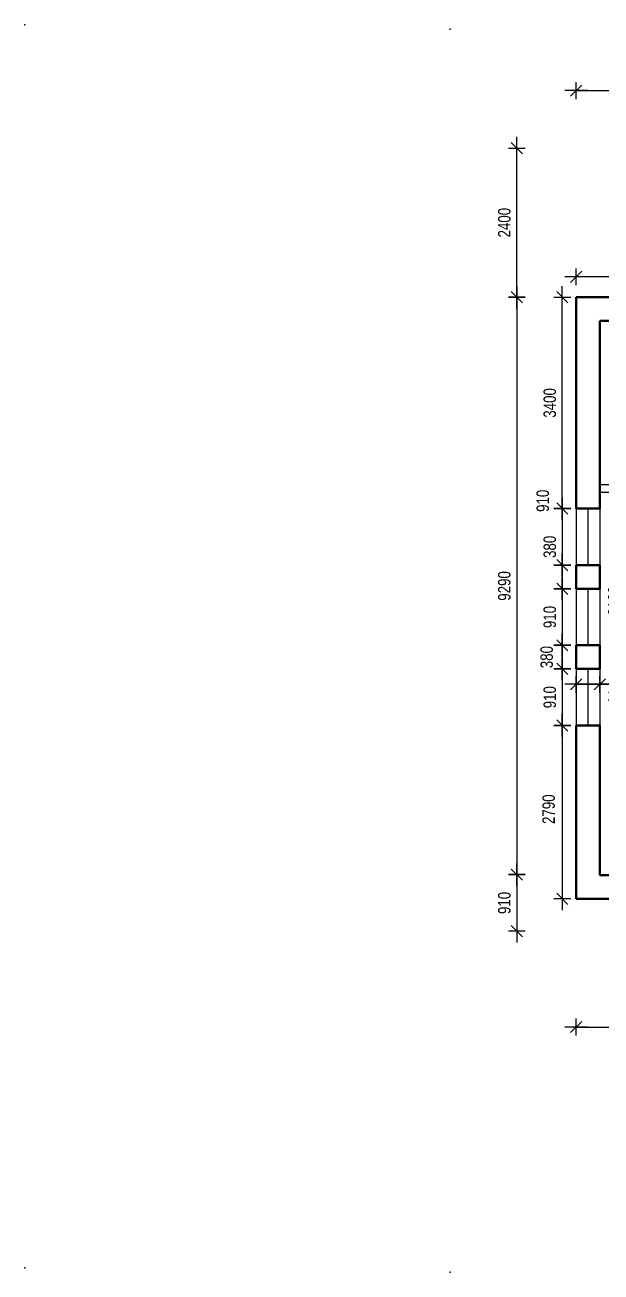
# Model space of a CAD drawing. Extents: x 3578 to 5591, y 95 to 458.
# Drawn here: x 4369.6 to 4462.2, y 95.1 to 295.7 of the extents above; entities that cross this region are included whole.
import ezdxf

# ---------------------------------------------------------------- set-up
doc = ezdxf.new("R2010")
doc.units = 0
doc.header["$MEASUREMENT"] = 0
doc.layers.get('0').update_dxf_attribs({"linetype": 'CONTINUOUS'})
doc.layers.get('DEFPOINTS').update_dxf_attribs({"linetype": 'CONTINUOUS'})
doc.layers.add('Chata', color=7, linetype='CONTINUOUS')
doc.styles.add('RUSS', font='russ', dxfattribs={"width": 0.8})
doc.dimstyles.new('Text 2mm', dxfattribs={"dimtxt": 2, "dimasz": 0.09, "dimexe": 0, "dimexo": 0, "dimgap": 1, "dimtad": 1, "dimdec": 0, "dimlfac": 100, "dimzin": 0, "dimdsep": 46, "dimtxsty": 'RUSS', "dimblk": 'A8MITTA', "dimcen": 3, "dimse1": 1, "dimse2": 1, "dimclrd": 6, "dimclrt": 6, "dimadec": 0, "dimazin": 0, "dimtp": 6, "dimtm": 6, "dimtfac": 1, "dimtdec": 0, "dimtofl": 0, "dimtmove": 2, "dimatfit": 3, "dimldrblk": 'A8MITTA', "dimfxl": 1, "dimtolj": 1, "dimtzin": 0, "dimarcsym": 0})

# ---------------------------------------------------------------- blocks, each defined once
blk = doc.blocks.new('A8MITTA', base_point=(3180, 3140))
for p, q in [((3170, 3130), (3190, 3150)), ((3180, 3155), (3180, 3125)), ((3160, 3140), (3200, 3140))]:
    blk.add_line(p, q)
blk = doc.blocks.new('*D61')
at = {"layer": 'Chata', "color": 6, "lineweight": -2, "ltscale": 0.01, "transparency": 16777216}
blk.add_line((4458.26, 134.51), (4501.18, 134.51), dxfattribs=at)
at = {"layer": 'DEFPOINTS', "color": 0, "ltscale": 0.01, "transparency": 16777216}
for p in [(4501.27, 159.03), (4458.17, 155.13), (4501.27, 134.51)]:
    blk.add_point(p, dxfattribs=at)
at = {"layer": 'Chata', "color": 6, "lineweight": -2, "ltscale": 0.01, "transparency": 16777216, "xscale": 0.09, "yscale": 0.09, "zscale": 0.09, "rotation": 180}
blk.add_blockref('A8MITTA', (4458.17, 134.51), dxfattribs=at)
at = {"layer": 'Chata', "color": 6, "lineweight": -2, "ltscale": 0.01, "transparency": 16777216, "xscale": 0.09, "yscale": 0.09, "zscale": 0.09}
blk.add_blockref('A8MITTA', (4501.27, 134.51), dxfattribs=at)
at = {"layer": 'Chata', "color": 6, "ltscale": 0.01, "transparency": 16777216, "insert": (4479.72, 136.51), "char_height": 2, "attachment_point": 5, "style": 'RUSS'}
blk.add_mtext('\\A1;4310', dxfattribs=at)
blk = doc.blocks.new('*D62')
at = {"layer": 'Chata', "color": 6, "lineweight": -2, "ltscale": 0.01, "transparency": 16777216}
for p, q in [((4468.63, 248.04), (4468.63, 242.3)), ((4468.63, 221.82), (4468.63, 234.66))]:
    blk.add_line(p, q, dxfattribs=at)
at = {"layer": 'DEFPOINTS', "color": 0, "ltscale": 0.01, "transparency": 16777216}
for p in [(4461.97, 248.13), (4461.97, 221.73), (4468.63, 221.73)]:
    blk.add_point(p, dxfattribs=at)
at = {"layer": 'Chata', "color": 6, "lineweight": -2, "ltscale": 0.01, "transparency": 16777216, "xscale": 0.09, "yscale": 0.09, "zscale": 0.09}
for p, rotation in [((4468.63, 248.13), 90), ((4468.63, 221.73), 270)]:
    blk.add_blockref('A8MITTA', p, dxfattribs=dict(at, rotation=rotation))
at = {"layer": 'Chata', "color": 6, "ltscale": 0.01, "transparency": 16777216, "insert": (4468.49, 238.48), "char_height": 2, "attachment_point": 5, "rotation": 90, "style": 'RUSS'}
blk.add_mtext('\\A1;2640', dxfattribs=at)
blk = doc.blocks.new('*D63')
at = {"layer": 'Chata', "color": 6, "lineweight": -2, "ltscale": 0.01, "transparency": 16777216}
for p, q in [((4468.63, 221.82), (4468.63, 221.91)), ((4468.63, 220.44), (4468.63, 220.35))]:
    blk.add_line(p, q, dxfattribs=at)
at = {"layer": 'DEFPOINTS', "color": 0, "ltscale": 0.01, "transparency": 16777216}
for p in [(4461.97, 221.73), (4461.97, 220.53), (4468.63, 220.53)]:
    blk.add_point(p, dxfattribs=at)
at = {"layer": 'Chata', "color": 6, "lineweight": -2, "ltscale": 0.01, "transparency": 16777216, "xscale": 0.09, "yscale": 0.09, "zscale": 0.09}
for p, rotation in [((4468.63, 221.73), 270), ((4468.63, 220.53), 90)]:
    blk.add_blockref('A8MITTA', p, dxfattribs=dict(at, rotation=rotation))
at = {"layer": 'Chata', "color": 6, "ltscale": 0.01, "transparency": 16777216, "insert": (4470.54, 229.71), "char_height": 2, "attachment_point": 5, "rotation": 90, "style": 'RUSS'}
blk.add_mtext('\\A1;120', dxfattribs=at)
blk = doc.blocks.new('*D84')
at = {"layer": 'Chata', "color": 6, "lineweight": -2, "ltscale": 0.01, "transparency": 16777216}
blk.add_line((4458.26, 285.17), (4603.28, 285.17), dxfattribs=at)
at = {"layer": 'DEFPOINTS', "color": 0, "ltscale": 0.01, "transparency": 16777216}
for p in [(4603.37, 285.17), (4458.17, 251.93), (4603.37, 251.93)]:
    blk.add_point(p, dxfattribs=at)
at = {"layer": 'Chata', "color": 6, "lineweight": -2, "ltscale": 0.01, "transparency": 16777216, "xscale": 0.09, "yscale": 0.09, "zscale": 0.09, "rotation": 180}
blk.add_blockref('A8MITTA', (4458.17, 285.17), dxfattribs=at)
at = {"layer": 'Chata', "color": 6, "lineweight": -2, "ltscale": 0.01, "transparency": 16777216, "xscale": 0.09, "yscale": 0.09, "zscale": 0.09}
blk.add_blockref('A8MITTA', (4603.37, 285.17), dxfattribs=at)
at = {"layer": 'Chata', "color": 6, "ltscale": 0.01, "transparency": 16777216, "insert": (4530.77, 287.17), "char_height": 2, "attachment_point": 5, "style": 'RUSS'}
blk.add_mtext('\\A1;14520', dxfattribs=at)
blk = doc.blocks.new('*D85')
at = {"layer": 'Chata', "color": 6, "lineweight": -2, "ltscale": 0.01, "transparency": 16777216}
blk.add_line((4448.63, 251.84), (4448.63, 159.12), dxfattribs=at)
at = {"layer": 'DEFPOINTS', "color": 0, "ltscale": 0.01, "transparency": 16777216}
for p in [(4458.17, 251.93), (4448.63, 159.03), (4501.27, 159.03)]:
    blk.add_point(p, dxfattribs=at)
at = {"layer": 'Chata', "color": 6, "lineweight": -2, "ltscale": 0.01, "transparency": 16777216, "xscale": 0.09, "yscale": 0.09, "zscale": 0.09}
for p, rotation in [((4448.63, 251.93), 90), ((4448.63, 159.03), 270)]:
    blk.add_blockref('A8MITTA', p, dxfattribs=dict(at, rotation=rotation))
at = {"layer": 'Chata', "color": 6, "ltscale": 0.01, "transparency": 16777216, "insert": (4446.63, 205.48), "char_height": 2, "attachment_point": 5, "rotation": 90, "style": 'RUSS'}
blk.add_mtext('\\A1;9290', dxfattribs=at)
blk = doc.blocks.new('*D86')
at = {"layer": 'Chata', "color": 6, "lineweight": -2, "ltscale": 0.01, "transparency": 16777216}
blk.add_line((4448.63, 252.02), (4448.63, 275.84), dxfattribs=at)
at = {"layer": 'DEFPOINTS', "color": 0, "ltscale": 0.01, "transparency": 16777216}
for p in [(4448.63, 275.93), (4541.19, 275.93), (4526.67, 251.93)]:
    blk.add_point(p, dxfattribs=at)
at = {"layer": 'Chata', "color": 6, "lineweight": -2, "ltscale": 0.01, "transparency": 16777216, "xscale": 0.09, "yscale": 0.09, "zscale": 0.09}
for p, rotation in [((4448.63, 275.93), 90), ((4448.63, 251.93), 270)]:
    blk.add_blockref('A8MITTA', p, dxfattribs=dict(at, rotation=rotation))
at = {"layer": 'Chata', "color": 6, "ltscale": 0.01, "transparency": 16777216, "insert": (4446.63, 263.93), "char_height": 2, "attachment_point": 5, "rotation": 90, "style": 'RUSS'}
blk.add_mtext('\\A1;2400', dxfattribs=at)
blk = doc.blocks.new('*D91')
at = {"layer": 'Chata', "color": 6, "lineweight": -2, "ltscale": 0.01, "transparency": 16777216}
blk.add_line((4448.63, 158.94), (4448.63, 150.02), dxfattribs=at)
at = {"layer": 'DEFPOINTS', "color": 0, "ltscale": 0.01, "transparency": 16777216}
for p in [(4501.27, 159.03), (4448.63, 149.93), (4501.27, 149.93)]:
    blk.add_point(p, dxfattribs=at)
at = {"layer": 'Chata', "color": 6, "lineweight": -2, "ltscale": 0.01, "transparency": 16777216, "xscale": 0.09, "yscale": 0.09, "zscale": 0.09}
for p, rotation in [((4448.63, 159.03), 90), ((4448.63, 149.93), 270)]:
    blk.add_blockref('A8MITTA', p, dxfattribs=dict(at, rotation=rotation))
at = {"layer": 'Chata', "color": 6, "ltscale": 0.01, "transparency": 16777216, "insert": (4446.63, 154.48), "char_height": 2, "attachment_point": 5, "rotation": 90, "style": 'RUSS'}
blk.add_mtext('\\A1;910', dxfattribs=at)
blk = doc.blocks.new('*D97')
at = {"layer": 'Chata', "color": 6, "lineweight": -2, "ltscale": 0.01, "transparency": 16777216}
blk.add_line((4455.94, 218.02), (4455.94, 251.84), dxfattribs=at)
at = {"layer": 'DEFPOINTS', "color": 0, "ltscale": 0.01, "transparency": 16777216}
for p in [(4455.94, 251.93), (4458.17, 251.93), (4458.17, 217.93)]:
    blk.add_point(p, dxfattribs=at)
at = {"layer": 'Chata', "color": 6, "lineweight": -2, "ltscale": 0.01, "transparency": 16777216, "xscale": 0.09, "yscale": 0.09, "zscale": 0.09}
for p, rotation in [((4455.94, 251.93), 90), ((4455.94, 217.93), 270)]:
    blk.add_blockref('A8MITTA', p, dxfattribs=dict(at, rotation=rotation))
at = {"layer": 'Chata', "color": 6, "ltscale": 0.01, "transparency": 16777216, "insert": (4453.94, 234.93), "char_height": 2, "attachment_point": 5, "rotation": 90, "style": 'RUSS'}
blk.add_mtext('\\A1;3400', dxfattribs=at)
blk = doc.blocks.new('*D98')
at = {"layer": 'Chata', "color": 6, "lineweight": -2, "ltscale": 0.01, "transparency": 16777216}
blk.add_line((4455.94, 217.84), (4455.94, 208.92), dxfattribs=at)
at = {"layer": 'DEFPOINTS', "color": 0, "ltscale": 0.01, "transparency": 16777216}
for p in [(4458.17, 217.93), (4455.94, 208.83), (4458.17, 208.83)]:
    blk.add_point(p, dxfattribs=at)
at = {"layer": 'Chata', "color": 6, "lineweight": -2, "ltscale": 0.01, "transparency": 16777216, "xscale": 0.09, "yscale": 0.09, "zscale": 0.09}
for p, rotation in [((4455.94, 217.93), 90), ((4455.94, 208.83), 270)]:
    blk.add_blockref('A8MITTA', p, dxfattribs=dict(at, rotation=rotation))
at = {"layer": 'Chata', "color": 6, "ltscale": 0.01, "transparency": 16777216, "insert": (4452.81, 219.18), "char_height": 2, "attachment_point": 5, "rotation": 90, "style": 'RUSS'}
blk.add_mtext('\\A1;910', dxfattribs=at)
blk = doc.blocks.new('*D99')
at = {"layer": 'Chata', "color": 6, "lineweight": -2, "ltscale": 0.01, "transparency": 16777216}
blk.add_line((4455.94, 182.94), (4455.94, 155.22), dxfattribs=at)
at = {"layer": 'DEFPOINTS', "color": 0, "ltscale": 0.01, "transparency": 16777216}
for p in [(4458.17, 183.03), (4455.94, 155.13), (4458.17, 155.13)]:
    blk.add_point(p, dxfattribs=at)
at = {"layer": 'Chata', "color": 6, "lineweight": -2, "ltscale": 0.01, "transparency": 16777216, "xscale": 0.09, "yscale": 0.09, "zscale": 0.09}
for p, rotation in [((4455.94, 183.03), 90), ((4455.94, 155.13), 270)]:
    blk.add_blockref('A8MITTA', p, dxfattribs=dict(at, rotation=rotation))
at = {"layer": 'Chata', "color": 6, "ltscale": 0.01, "transparency": 16777216, "insert": (4453.76, 169.56), "char_height": 2, "attachment_point": 5, "rotation": 90, "style": 'RUSS'}
blk.add_mtext('\\A1;2790', dxfattribs=at)
blk = doc.blocks.new('*D100')
at = {"layer": 'Chata', "color": 6, "lineweight": -2, "ltscale": 0.01, "transparency": 16777216}
blk.add_line((4455.94, 192.04), (4455.94, 183.12), dxfattribs=at)
at = {"layer": 'DEFPOINTS', "color": 0, "ltscale": 0.01, "transparency": 16777216}
for p in [(4458.17, 192.13), (4455.94, 183.03), (4458.17, 183.03)]:
    blk.add_point(p, dxfattribs=at)
at = {"layer": 'Chata', "color": 6, "lineweight": -2, "ltscale": 0.01, "transparency": 16777216, "xscale": 0.09, "yscale": 0.09, "zscale": 0.09}
for p, rotation in [((4455.94, 192.13), 90), ((4455.94, 183.03), 270)]:
    blk.add_blockref('A8MITTA', p, dxfattribs=dict(at, rotation=rotation))
at = {"layer": 'Chata', "color": 6, "ltscale": 0.01, "transparency": 16777216, "insert": (4453.94, 187.58), "char_height": 2, "attachment_point": 5, "rotation": 90, "style": 'RUSS'}
blk.add_mtext('\\A1;910', dxfattribs=at)
blk = doc.blocks.new('*D101')
at = {"layer": 'Chata', "color": 6, "lineweight": -2, "ltscale": 0.01, "transparency": 16777216}
blk.add_line((4455.94, 208.74), (4455.94, 205.12), dxfattribs=at)
at = {"layer": 'DEFPOINTS', "color": 0, "ltscale": 0.01, "transparency": 16777216}
for p in [(4458.17, 208.83), (4455.94, 205.03), (4458.17, 205.03)]:
    blk.add_point(p, dxfattribs=at)
at = {"layer": 'Chata', "color": 6, "lineweight": -2, "ltscale": 0.01, "transparency": 16777216, "xscale": 0.09, "yscale": 0.09, "zscale": 0.09}
for p, rotation in [((4455.94, 208.83), 90), ((4455.94, 205.03), 270)]:
    blk.add_blockref('A8MITTA', p, dxfattribs=dict(at, rotation=rotation))
at = {"layer": 'Chata', "color": 6, "ltscale": 0.01, "transparency": 16777216, "insert": (4453.94, 211.77), "char_height": 2, "attachment_point": 5, "rotation": 90, "style": 'RUSS'}
blk.add_mtext('\\A1;380', dxfattribs=at)
blk = doc.blocks.new('*D102')
at = {"layer": 'Chata', "color": 6, "lineweight": -2, "ltscale": 0.01, "transparency": 16777216}
blk.add_line((4455.94, 204.94), (4455.94, 196.02), dxfattribs=at)
at = {"layer": 'DEFPOINTS', "color": 0, "ltscale": 0.01, "transparency": 16777216}
for p in [(4458.17, 205.03), (4455.94, 195.93), (4458.17, 195.93)]:
    blk.add_point(p, dxfattribs=at)
at = {"layer": 'Chata', "color": 6, "lineweight": -2, "ltscale": 0.01, "transparency": 16777216, "xscale": 0.09, "yscale": 0.09, "zscale": 0.09}
for p, rotation in [((4455.94, 205.03), 90), ((4455.94, 195.93), 270)]:
    blk.add_blockref('A8MITTA', p, dxfattribs=dict(at, rotation=rotation))
at = {"layer": 'Chata', "color": 6, "ltscale": 0.01, "transparency": 16777216, "insert": (4453.94, 200.48), "char_height": 2, "attachment_point": 5, "rotation": 90, "style": 'RUSS'}
blk.add_mtext('\\A1;910', dxfattribs=at)
blk = doc.blocks.new('*D103')
at = {"layer": 'Chata', "color": 6, "lineweight": -2, "ltscale": 0.01, "transparency": 16777216}
blk.add_line((4455.94, 195.84), (4455.94, 192.22), dxfattribs=at)
at = {"layer": 'DEFPOINTS', "color": 0, "ltscale": 0.01, "transparency": 16777216}
for p in [(4458.17, 195.93), (4455.94, 192.13), (4458.17, 192.13)]:
    blk.add_point(p, dxfattribs=at)
at = {"layer": 'Chata', "color": 6, "lineweight": -2, "ltscale": 0.01, "transparency": 16777216, "xscale": 0.09, "yscale": 0.09, "zscale": 0.09}
for p, rotation in [((4455.94, 195.93), 90), ((4455.94, 192.13), 270)]:
    blk.add_blockref('A8MITTA', p, dxfattribs=dict(at, rotation=rotation))
at = {"layer": 'Chata', "color": 6, "ltscale": 0.01, "transparency": 16777216, "insert": (4453.44, 194.03), "char_height": 2, "attachment_point": 5, "rotation": 90, "style": 'RUSS'}
blk.add_mtext('\\A1;380', dxfattribs=at)
blk = doc.blocks.new('*D104')
at = {"color": 6, "lineweight": -2, "ltscale": 0.01, "transparency": 16777216}
blk.add_line((4468.63, 220.44), (4468.63, 159.02), dxfattribs=at)
at = {"layer": 'DEFPOINTS', "color": 0, "ltscale": 0.01, "transparency": 16777216}
for p in [(4461.97, 220.53), (4461.97, 158.93), (4468.63, 158.93)]:
    blk.add_point(p, dxfattribs=at)
at = {"color": 6, "lineweight": -2, "ltscale": 0.01, "transparency": 16777216, "xscale": 0.09, "yscale": 0.09, "zscale": 0.09}
for p, rotation in [((4468.63, 220.53), 90), ((4468.63, 158.93), 270)]:
    blk.add_blockref('A8MITTA', p, dxfattribs=dict(at, rotation=rotation))
at = {"color": 6, "ltscale": 0.01, "transparency": 16777216, "insert": (4464.33, 203.06), "char_height": 2, "attachment_point": 5, "rotation": 90, "style": 'RUSS'}
blk.add_mtext('\\A1;6160', dxfattribs=at)
blk = doc.blocks.new('*D112')
at = {"color": 6, "lineweight": -2, "ltscale": 0.01, "transparency": 16777216}
blk.add_line((4501.18, 255.22), (4458.26, 255.22), dxfattribs=at)
at = {"layer": 'DEFPOINTS', "color": 0, "ltscale": 0.01, "transparency": 16777216}
for p in [(4458.17, 255.22), (4458.17, 251.93), (4501.27, 251.93)]:
    blk.add_point(p, dxfattribs=at)
at = {"color": 6, "lineweight": -2, "ltscale": 0.01, "transparency": 16777216, "xscale": 0.09, "yscale": 0.09, "zscale": 0.09, "rotation": 180}
blk.add_blockref('A8MITTA', (4458.17, 255.22), dxfattribs=at)
at = {"color": 6, "lineweight": -2, "ltscale": 0.01, "transparency": 16777216, "xscale": 0.09, "yscale": 0.09, "zscale": 0.09}
blk.add_blockref('A8MITTA', (4501.27, 255.22), dxfattribs=at)
at = {"color": 6, "ltscale": 0.01, "transparency": 16777216, "insert": (4479.72, 257.22), "char_height": 2, "attachment_point": 5, "style": 'RUSS'}
blk.add_mtext('\\A1;4310', dxfattribs=at)
blk = doc.blocks.new('*D142')
at = {"color": 6, "lineweight": -2, "ltscale": 0.01, "transparency": 16777216}
blk.add_line((4458.26, 189.65), (4461.88, 189.65), dxfattribs=at)
at = {"layer": 'DEFPOINTS', "color": 0, "ltscale": 0.01, "transparency": 16777216}
for p in [(4458.17, 217.93), (4461.97, 217.93), (4461.97, 189.65)]:
    blk.add_point(p, dxfattribs=at)
at = {"color": 6, "lineweight": -2, "ltscale": 0.01, "transparency": 16777216, "xscale": 0.09, "yscale": 0.09, "zscale": 0.09, "rotation": 180}
blk.add_blockref('A8MITTA', (4458.17, 189.65), dxfattribs=at)
at = {"color": 6, "lineweight": -2, "ltscale": 0.01, "transparency": 16777216, "xscale": 0.09, "yscale": 0.09, "zscale": 0.09}
blk.add_blockref('A8MITTA', (4461.97, 189.65), dxfattribs=at)
at = {"color": 6, "ltscale": 0.01, "transparency": 16777216, "insert": (4465.01, 187.71), "char_height": 2, "attachment_point": 5, "style": 'RUSS'}
blk.add_mtext('\\A1;380', dxfattribs=at)
blk = doc.blocks.new('*D408')
at = {"color": 6, "lineweight": -2, "ltscale": 0.01, "transparency": 16777216}
blk.add_line((4462.06, 189.65), (4501.18, 189.65), dxfattribs=at)
at = {"layer": 'DEFPOINTS', "color": 0, "ltscale": 0.01, "transparency": 16777216}
for p in [(4501.27, 189.65), (4461.97, 158.93), (4501.27, 158.93)]:
    blk.add_point(p, dxfattribs=at)
at = {"color": 6, "lineweight": -2, "ltscale": 0.01, "transparency": 16777216, "xscale": 0.09, "yscale": 0.09, "zscale": 0.09, "rotation": 180}
blk.add_blockref('A8MITTA', (4461.97, 189.65), dxfattribs=at)
at = {"color": 6, "lineweight": -2, "ltscale": 0.01, "transparency": 16777216, "xscale": 0.09, "yscale": 0.09, "zscale": 0.09}
blk.add_blockref('A8MITTA', (4501.27, 189.65), dxfattribs=at)
at = {"color": 6, "ltscale": 0.01, "transparency": 16777216, "insert": (4481.62, 191.65), "char_height": 2, "attachment_point": 5, "style": 'RUSS'}
blk.add_mtext('\\A1;3930', dxfattribs=at)

msp = doc.modelspace()

# ---------------------------------------------------------------- linework, layer by layer
at = {"ltscale": 0.01}
for p, q in [((4458.167, 217.928), (4458.167, 208.828)), ((4461.967, 217.928), (4461.967, 208.828)), ((4458.167, 205.028), (4458.167, 195.928)), ((4461.967, 205.028), (4461.967, 195.928)), ((4458.167, 192.128), (4458.167, 183.028)), ((4461.967, 192.128), (4461.967, 183.028))]:
    msp.add_line(p, q, dxfattribs=at)
for p in [(4369.556, 295.743), (4437.904, 295.087), (4369.556, 95.743), (4437.904, 95.087)]:
    msp.add_point(p, dxfattribs=at)
at = {"layer": 'Chata', "lineweight": 50, "ltscale": 0.01}
for p, q in [((4501.267, 251.928), (4458.167, 251.928)), ((4458.167, 217.928), (4458.167, 251.928)), ((4461.967, 248.128), (4501.267, 248.128)), ((4461.967, 217.928), (4461.967, 248.128)), ((4461.967, 217.928), (4458.167, 217.928)), ((4458.167, 208.828), (4461.967, 208.828)), ((4458.167, 205.028), (4458.167, 208.828)), ((4461.967, 205.028), (4461.967, 208.828)), ((4458.167, 205.028), (4461.967, 205.028)), ((4458.167, 195.928), (4461.967, 195.928)), ((4458.167, 192.128), (4458.167, 195.928)), ((4461.967, 192.128), (4461.967, 195.928)), ((4458.167, 192.128), (4461.967, 192.128)), ((4458.167, 159.028), (4458.167, 183.028)), ((4458.167, 183.028), (4461.967, 183.028)), ((4461.967, 158.928), (4461.967, 183.028)), ((4458.167, 155.128), (4458.167, 162.028)), ((4501.267, 158.928), (4461.967, 158.928)), ((4501.267, 155.128), (4458.167, 155.128))]:
    msp.add_line(p, q, dxfattribs=at)
at = {"layer": 'Chata', "ltscale": 0.01}
for p, q in [((4461.967, 221.728), (4461.967, 217.928)), ((4492.867, 221.728), (4461.967, 221.728)), ((4492.867, 220.528), (4461.967, 220.528)), ((4460.067, 217.928), (4460.067, 208.828)), ((4461.967, 208.828), (4458.167, 208.828)), ((4460.067, 205.028), (4460.067, 195.928)), ((4458.167, 192.128), (4461.967, 192.128)), ((4460.067, 192.128), (4460.067, 183.028))]:
    msp.add_line(p, q, dxfattribs=at)

# ---------------------------------------------------------------- dimensions: what is measured, and where the dimension line sits
at = {"ltscale": 0.01}
for base, p1, p2, picture, middle in [((4458.167, 255.224), (4501.267, 251.928), (4458.167, 251.928), '*D112', (4479.717, 257.224)), ((4501.267, 189.646), (4461.967, 158.928), (4501.267, 158.928), '*D408', (4481.617, 191.646))]:
    dim = msp.add_linear_dim(base=base, p1=p1, p2=p2, dimstyle='Text 2mm', dxfattribs=at)
    dim.commit()
    dim.dimension.update_dxf_attribs({"geometry": picture, "text_midpoint": middle})
dim = msp.add_linear_dim(base=(4468.63, 158.928), p1=(4461.967, 220.528), p2=(4461.967, 158.928), angle=90, dimstyle='Text 2mm', dxfattribs=at)
dim.commit()
dim.dimension.update_dxf_attribs({"geometry": '*D104', "text_midpoint": (4464.33, 203.065), "dimtype": 160})
dim = msp.add_linear_dim(base=(4461.967, 189.646), p1=(4458.167, 217.928), p2=(4461.967, 217.928), dimstyle='Text 2mm', dxfattribs=at)
dim.commit()
dim.dimension.update_dxf_attribs({"geometry": '*D142', "text_midpoint": (4465.01, 187.714), "dimtype": 160})
at = {"layer": 'Chata', "ltscale": 0.01}
for base, p1, p2, picture, middle in [((4603.367, 285.172), (4458.167, 251.928), (4603.367, 251.928), '*D84', (4530.767, 287.172)), ((4501.267, 134.505), (4458.167, 155.128), (4501.267, 159.028), '*D61', (4479.717, 136.505))]:
    dim = msp.add_linear_dim(base=base, p1=p1, p2=p2, dimstyle='Text 2mm', dxfattribs=at)
    dim.commit()
    dim.dimension.update_dxf_attribs({"geometry": picture, "text_midpoint": middle})
for base, p1, p2, picture, middle in [((4448.631, 275.928), (4526.667, 251.928), (4541.195, 275.928), '*D86', (4446.631, 263.928)), ((4448.631, 159.028), (4458.167, 251.928), (4501.267, 159.028), '*D85', (4446.631, 205.478)), ((4455.944, 251.928), (4458.167, 217.928), (4458.167, 251.928), '*D97', (4453.944, 234.928)), ((4455.944, 195.928), (4458.167, 205.028), (4458.167, 195.928), '*D102', (4453.944, 200.478)), ((4455.944, 192.128), (4458.167, 195.928), (4458.167, 192.128), '*D103', (4453.444, 194.028)), ((4455.944, 183.028), (4458.167, 192.128), (4458.167, 183.028), '*D100', (4453.944, 187.578)), ((4448.631, 149.928), (4501.267, 159.028), (4501.267, 149.928), '*D91', (4446.631, 154.478))]:
    dim = msp.add_linear_dim(base=base, p1=p1, p2=p2, angle=90, dimstyle='Text 2mm', dxfattribs=at)
    dim.commit()
    dim.dimension.update_dxf_attribs({"geometry": picture, "text_midpoint": middle})
for base, p1, p2, picture, middle in [((4468.63, 221.728), (4461.967, 248.128), (4461.967, 221.728), '*D62', (4468.488, 238.482)), ((4468.63, 220.528), (4461.967, 221.728), (4461.967, 220.528), '*D63', (4470.537, 229.706)), ((4455.944, 208.828), (4458.167, 217.928), (4458.167, 208.828), '*D98', (4452.813, 219.18)), ((4455.944, 205.028), (4458.167, 208.828), (4458.167, 205.028), '*D101', (4453.944, 211.769)), ((4455.944, 155.128), (4458.167, 183.028), (4458.167, 155.128), '*D99', (4453.759, 169.559))]:
    dim = msp.add_linear_dim(base=base, p1=p1, p2=p2, angle=90, dimstyle='Text 2mm', dxfattribs=at)
    dim.commit()
    dim.dimension.update_dxf_attribs({"geometry": picture, "text_midpoint": middle, "dimtype": 160})

doc.saveas('drawing.dxf')
